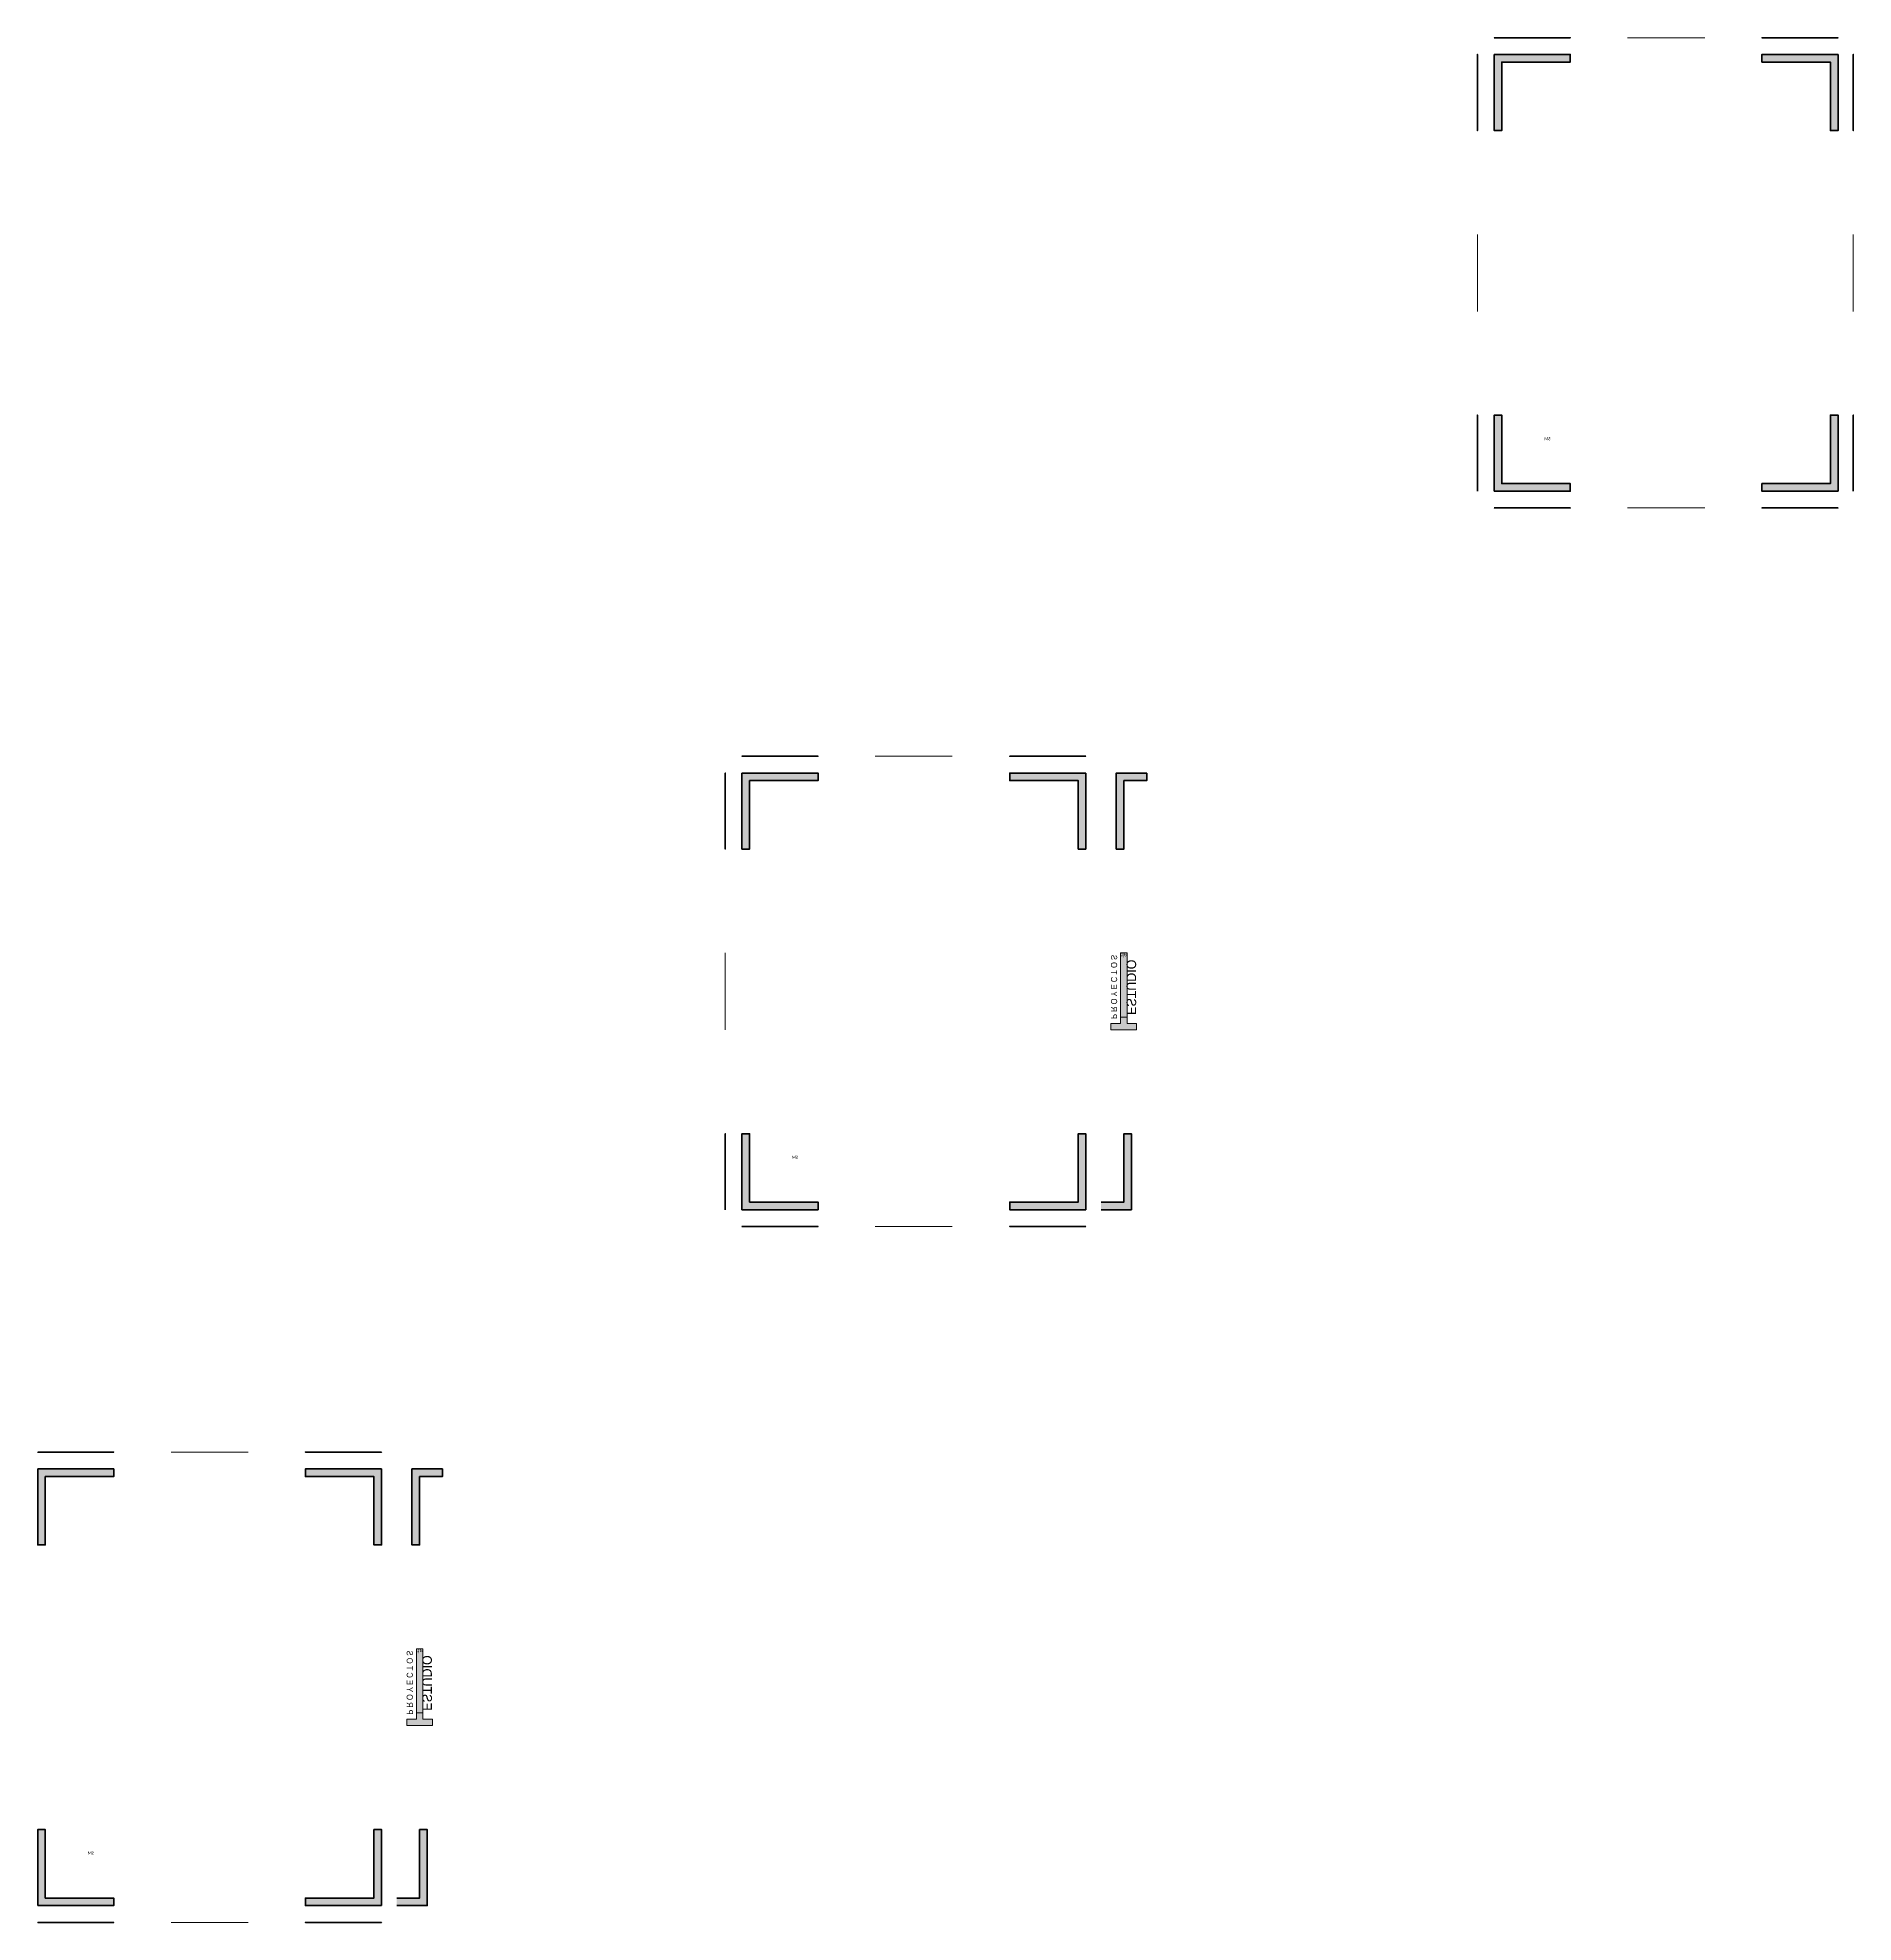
# Model space of a CAD drawing. Header units: metres. Extents: x -0.31 to 4.53, y -0.06 to 3.96.
# Drawn here: x 3.333 to 4.526, y 2.718 to 3.956 of the extents above; entities that cross this region are included whole.
import ezdxf
from ezdxf.enums import TextEntityAlignment as Align

# ---------------------------------------------------------------- set-up
doc = ezdxf.new("R2010")
doc.units = ezdxf.units.M
doc.layers.get('0').update_dxf_attribs({"color": 255, "plot": 0})
doc.layers.add('G-Title_layouts', color=7, linetype='Continuous', lineweight=50, true_color=0x323232)
doc.styles.add('CTDi Corporate', font='Skia.ttf')
doc.styles.get("Standard").update_dxf_attribs({"font": 'Candara.ttf'})

msp = doc.modelspace()

# ---------------------------------------------------------------- hatches: boundary and pattern name
at = {"true_color": 0x000000, "extrusion": (2.24964e-32, 1, 1.83697e-16)}
h = msp.add_hatch(color=18, dxfattribs=at)
h.dxf.hatch_style = 1
h.paths.add_polyline_path([(-4.2951, -0.016), (-4.2951, -0.031), (-4.2901, -0.031), (-4.2901, -0.011), (-4.3401, -0.011), (-4.3401, -0.016)])
h = msp.add_hatch(color=18, dxfattribs=at)
h.dxf.hatch_style = 1
h.paths.add_polyline_path([(-4.511, -0.016), (-4.511, -0.001), (-4.516, -0.001), (-4.516, -0.021), (-4.466, -0.021), (-4.466, -0.016)])
at = {"true_color": 0x000000, "extrusion": (-1, 0, 6.12323e-17)}
h = msp.add_hatch(color=18, dxfattribs=at)
h.dxf.hatch_style = 1
h.paths.add_polyline_path([(-3.9403, -0.016), (-3.8953, -0.016), (-3.8953, -0.011), (-3.9453, -0.011), (-3.9453, -0.031), (-3.9403, -0.031)])
at = {"true_color": 0x000000}
h = msp.add_hatch(color=18, dxfattribs=at)
h.dxf.hatch_style = 1
h.paths.add_polyline_path([(4.2951, 3.9403), (4.3401, 3.9403), (4.3401, 3.9453), (4.2901, 3.9453), (4.2901, 3.8953), (4.2951, 3.8953)])
at = {"true_color": 0x000000, "extrusion": (-1.22465e-16, 0, -1)}
h = msp.add_hatch(color=18, dxfattribs=at)
h.dxf.hatch_style = 1
h.paths.add_polyline_path([(-4.466, 3.9403), (-4.466, 3.9453), (-4.516, 3.9453), (-4.516, 3.8953), (-4.511, 3.8953), (-4.511, 3.9403)])
at = {"true_color": 0x000000, "extrusion": (1, 0, -1.83697e-16)}
h = msp.add_hatch(color=18, dxfattribs=at)
h.dxf.hatch_style = 1
h.paths.add_polyline_path([(3.9403, -0.017), (3.8953, -0.017), (3.8953, -0.022), (3.9453, -0.022), (3.9453, -0.002), (3.9403, -0.002)])
at = {"true_color": 0x000000, "extrusion": (-1, 0, 6.12323e-17)}
h = msp.add_hatch(color=18, dxfattribs=at)
h.dxf.hatch_style = 1
h.paths.add_polyline_path([(-3.6633, -0.016), (-3.7083, -0.016), (-3.7083, -0.021), (-3.6583, -0.021), (-3.6583, -0.001), (-3.6633, -0.001)])
at = {"true_color": 0x000000, "extrusion": (-1.22465e-16, 0, -1)}
h = msp.add_hatch(color=18, dxfattribs=at)
h.dxf.hatch_style = 1
h.paths.add_polyline_path([(-4.2901, 3.6583), (-4.2901, 3.7083), (-4.2951, 3.7083), (-4.2951, 3.6633), (-4.3401, 3.6633), (-4.3401, 3.6583)])
at = {"true_color": 0x000000}
h = msp.add_hatch(color=18, dxfattribs=at)
h.dxf.hatch_style = 1
h.paths.add_polyline_path([(4.466, 3.6633), (4.466, 3.6583), (4.516, 3.6583), (4.516, 3.7083), (4.511, 3.7083), (4.511, 3.6633)])
at = {"true_color": 0x000000, "extrusion": (1, 0, -1.83697e-16)}
h = msp.add_hatch(color=18, dxfattribs=at)
h.dxf.hatch_style = 1
h.paths.add_polyline_path([(3.6633, -0.017), (3.7083, -0.017), (3.7083, -0.012), (3.6583, -0.012), (3.6583, -0.032), (3.6633, -0.032)])
at = {"true_color": 0x000000, "extrusion": (-7.4988e-33, -1, -6.12323e-17)}
h = msp.add_hatch(color=18, dxfattribs=at)
h.dxf.hatch_style = 1
h.paths.add_polyline_path([(4.2951, -0.016), (4.2951, -0.001), (4.2901, -0.001), (4.2901, -0.021), (4.3401, -0.021), (4.3401, -0.016)])
h = msp.add_hatch(color=18, dxfattribs=at)
h.dxf.hatch_style = 1
h.paths.add_polyline_path([(4.511, -0.016), (4.511, -0.031), (4.516, -0.031), (4.516, -0.011), (4.466, -0.011), (4.466, -0.016)])
at = {"true_color": 0x000000, "extrusion": (2.24964e-32, 1, 1.83697e-16)}
h = msp.add_hatch(color=18, dxfattribs=at)
h.dxf.hatch_style = 1
h.paths.add_polyline_path([(-3.8009, -0.016), (-3.8009, -0.031), (-3.7959, -0.031), (-3.7959, -0.011), (-3.8459, -0.011), (-3.8459, -0.016)])
h = msp.add_hatch(color=18, dxfattribs=at)
h.dxf.hatch_style = 1
h.paths.add_polyline_path([(-4.0168, -0.016), (-4.0168, -0.001), (-4.0218, -0.001), (-4.0218, -0.021), (-3.9718, -0.021), (-3.9718, -0.016)])
at = {"true_color": 0x000000, "extrusion": (-1, 0, 6.12323e-17)}
h = msp.add_hatch(color=18, dxfattribs=at)
h.dxf.hatch_style = 1
h.paths.add_polyline_path([(-3.4681, -0.016), (-3.4231, -0.016), (-3.4231, -0.011), (-3.4731, -0.011), (-3.4731, -0.031), (-3.4681, -0.031)])
at = {"true_color": 0x000000}
h = msp.add_hatch(color=18, dxfattribs=at)
h.dxf.hatch_style = 1
h.paths.add_polyline_path([(3.8009, 3.4681), (3.8459, 3.4681), (3.8459, 3.4731), (3.7959, 3.4731), (3.7959, 3.4231), (3.8009, 3.4231)])
at = {"true_color": 0x000000, "extrusion": (-1.22465e-16, 0, -1)}
h = msp.add_hatch(color=18, dxfattribs=at)
h.dxf.hatch_style = 1
h.paths.add_polyline_path([(-3.9718, 3.4681), (-3.9718, 3.4731), (-4.0218, 3.4731), (-4.0218, 3.4231), (-4.0168, 3.4231), (-4.0168, 3.4681)])
h = msp.add_hatch(color=18, dxfattribs=at)
h.dxf.hatch_style = 1
h.paths.add_polyline_path([(-4.0468, 3.4681), (-4.0468, 3.4231), (-4.0418, 3.4231), (-4.0418, 3.4731), (-4.0618, 3.4731), (-4.0618, 3.4681)])
at = {"true_color": 0x000000, "extrusion": (-1, 0, 6.12323e-17)}
h = msp.add_hatch(color=18, dxfattribs=at)
h.dxf.hatch_style = 1
h.paths.add_polyline_path([(-3.1911, -0.016), (-3.2361, -0.016), (-3.2361, -0.021), (-3.1861, -0.021), (-3.1861, -0.001), (-3.1911, -0.001)])
at = {"true_color": 0x000000, "extrusion": (-1.22465e-16, 0, -1)}
h = msp.add_hatch(color=18, dxfattribs=at)
h.dxf.hatch_style = 1
h.paths.add_polyline_path([(-3.7959, 3.1861), (-3.7959, 3.2361), (-3.8009, 3.2361), (-3.8009, 3.1911), (-3.8459, 3.1911), (-3.8459, 3.1861)])
at = {"true_color": 0x000000}
h = msp.add_hatch(color=18, dxfattribs=at)
h.dxf.hatch_style = 1
h.paths.add_polyline_path([(3.9718, 3.1911), (3.9718, 3.1861), (4.0218, 3.1861), (4.0218, 3.2361), (4.0168, 3.2361), (4.0168, 3.1911)])
at = {"true_color": 0x000000, "extrusion": (-1.22465e-16, 0, -1)}
h = msp.add_hatch(color=18, dxfattribs=at)
h.dxf.hatch_style = 1
h.paths.add_polyline_path([(-4.0468, 3.1911), (-4.0468, 3.2361), (-4.0518, 3.2361), (-4.0518, 3.1861), (-4.0318, 3.1861), (-4.0318, 3.1911)])
at = {"true_color": 0x000000, "extrusion": (-7.4988e-33, -1, -6.12323e-17)}
h = msp.add_hatch(color=18, dxfattribs=at)
h.dxf.hatch_style = 1
h.paths.add_polyline_path([(3.8009, -0.016), (3.8009, -0.001), (3.7959, -0.001), (3.7959, -0.021), (3.8459, -0.021), (3.8459, -0.016)])
h = msp.add_hatch(color=18, dxfattribs=at)
h.dxf.hatch_style = 1
h.paths.add_polyline_path([(4.0168, -0.016), (4.0168, -0.031), (4.0218, -0.031), (4.0218, -0.011), (3.9718, -0.011), (3.9718, -0.016)])
at = {"true_color": 0x000000, "extrusion": (2.24964e-32, 1, 1.83697e-16)}
h = msp.add_hatch(color=18, dxfattribs=at)
h.dxf.hatch_style = 1
h.paths.add_polyline_path([(-3.3382, -0.016), (-3.3382, -0.031), (-3.3332, -0.031), (-3.3332, -0.011), (-3.3832, -0.011), (-3.3832, -0.016)])
h = msp.add_hatch(color=18, dxfattribs=at)
h.dxf.hatch_style = 1
h.paths.add_polyline_path([(-3.5541, -0.016), (-3.5541, -0.001), (-3.5591, -0.001), (-3.5591, -0.021), (-3.5091, -0.021), (-3.5091, -0.016)])
at = {"true_color": 0x000000}
h = msp.add_hatch(color=18, dxfattribs=at)
h.dxf.hatch_style = 1
h.paths.add_polyline_path([(3.3382, 3.0108), (3.3832, 3.0108), (3.3832, 3.0158), (3.3332, 3.0158), (3.3332, 2.9658), (3.3382, 2.9658)])
at = {"true_color": 0x000000, "extrusion": (-1.22465e-16, 0, -1)}
h = msp.add_hatch(color=18, dxfattribs=at)
h.dxf.hatch_style = 1
h.paths.add_polyline_path([(-3.5091, 3.0108), (-3.5091, 3.0158), (-3.5591, 3.0158), (-3.5591, 2.9658), (-3.5541, 2.9658), (-3.5541, 3.0108)])
h = msp.add_hatch(color=18, dxfattribs=at)
h.dxf.hatch_style = 1
h.paths.add_polyline_path([(-3.5841, 3.0108), (-3.5841, 2.9658), (-3.5791, 2.9658), (-3.5791, 3.0158), (-3.5991, 3.0158), (-3.5991, 3.0108)])
h = msp.add_hatch(color=18, dxfattribs=at)
h.dxf.hatch_style = 1
h.paths.add_polyline_path([(-3.3332, 2.7288), (-3.3332, 2.7788), (-3.3382, 2.7788), (-3.3382, 2.7338), (-3.3832, 2.7338), (-3.3832, 2.7288)])
at = {"true_color": 0x000000}
h = msp.add_hatch(color=18, dxfattribs=at)
h.dxf.hatch_style = 1
h.paths.add_polyline_path([(3.5091, 2.7338), (3.5091, 2.7288), (3.5591, 2.7288), (3.5591, 2.7788), (3.5541, 2.7788), (3.5541, 2.7338)])
at = {"true_color": 0x000000, "extrusion": (-1.22465e-16, 0, -1)}
h = msp.add_hatch(color=18, dxfattribs=at)
h.dxf.hatch_style = 1
h.paths.add_polyline_path([(-3.5841, 2.7338), (-3.5841, 2.7788), (-3.5891, 2.7788), (-3.5891, 2.7288), (-3.5691, 2.7288), (-3.5691, 2.7338)])
at = {"true_color": 0x000000, "extrusion": (-7.4988e-33, -1, -6.12323e-17)}
h = msp.add_hatch(color=18, dxfattribs=at)
h.dxf.hatch_style = 1
h.paths.add_polyline_path([(3.3382, -0.016), (3.3382, -0.001), (3.3332, -0.001), (3.3332, -0.021), (3.3832, -0.021), (3.3832, -0.016)])
h = msp.add_hatch(color=18, dxfattribs=at)
h.dxf.hatch_style = 1
h.paths.add_polyline_path([(3.5541, -0.016), (3.5541, -0.031), (3.5591, -0.031), (3.5591, -0.011), (3.5091, -0.011), (3.5091, -0.016)])
at = {"layer": 'G-Title_layouts', "linetype": 'Continuous', "true_color": 0xfa7d00, "extrusion": (2.24964e-32, 1, 1.83697e-16)}
h = msp.add_hatch(color=30, dxfattribs=at)
h.dxf.hatch_style = 1
h.paths.add_polyline_path([(-4.382, -0.0181), (-4.382, -0.0244), (-4.3778, -0.0244), (-4.3778, -0.0076), (-4.382, -0.0076), (-4.382, -0.0139), (-4.3862, -0.0139), (-4.3862, -0.0181)])
at = {"layer": 'G-Title_layouts', "linetype": 'Continuous', "lineweight": 15, "true_color": 0x000000, "extrusion": (2.24964e-32, 1, 1.83697e-16)}
h = msp.add_hatch(color=18, dxfattribs=at)
h.dxf.hatch_style = 1
h.paths.add_polyline_path([(-4.4284, -0.0181), (-4.3862, -0.0181), (-4.3862, -0.0139), (-4.4284, -0.0139)])
at = {"layer": 'G-Title_layouts', "linetype": 'Continuous', "true_color": 0xfa7d00, "extrusion": (-1, 0, 6.12323e-17)}
h = msp.add_hatch(color=30, dxfattribs=at)
h.dxf.hatch_style = 1
h.paths.add_polyline_path([(-3.8229, -0.0139), (-3.8229, -0.0076), (-3.8271, -0.0076), (-3.8271, -0.0244), (-3.8229, -0.0244), (-3.8229, -0.0181), (-3.8187, -0.0181), (-3.8187, -0.0139)])
at = {"layer": 'G-Title_layouts', "linetype": 'Continuous', "lineweight": 15, "true_color": 0x000000, "extrusion": (1, 0, -1.83697e-16)}
h = msp.add_hatch(color=18, dxfattribs=at)
h.dxf.hatch_style = 1
h.paths.add_polyline_path([(3.8271, -0.0149), (3.785, -0.0149), (3.785, -0.0191), (3.8271, -0.0191)])
at = {"layer": 'G-Title_layouts', "linetype": 'Continuous', "lineweight": 15, "true_color": 0x000000, "extrusion": (-1, 0, 6.12323e-17)}
h = msp.add_hatch(color=18, dxfattribs=at)
h.dxf.hatch_style = 1
h.paths.add_polyline_path([(-3.7765, -0.0139), (-3.8187, -0.0139), (-3.8187, -0.0181), (-3.7765, -0.0181)])
at = {"layer": 'G-Title_layouts', "linetype": 'Continuous', "true_color": 0xfa7d00, "extrusion": (1, 0, -1.83697e-16)}
h = msp.add_hatch(color=30, dxfattribs=at)
h.dxf.hatch_style = 1
h.paths.add_polyline_path([(3.7808, -0.0149), (3.7808, -0.0086), (3.7765, -0.0086), (3.7765, -0.0254), (3.7808, -0.0254), (3.7808, -0.0191), (3.785, -0.0191), (3.785, -0.0149)])
at = {"layer": 'G-Title_layouts', "linetype": 'Continuous', "lineweight": 15, "true_color": 0x000000, "extrusion": (-7.4988e-33, -1, -6.12323e-17)}
h = msp.add_hatch(color=18, dxfattribs=at)
h.dxf.hatch_style = 1
h.paths.add_polyline_path([(4.3778, -0.0181), (4.42, -0.0181), (4.42, -0.0139), (4.3778, -0.0139)])
at = {"layer": 'G-Title_layouts', "linetype": 'Continuous', "true_color": 0xfa7d00, "extrusion": (-7.4988e-33, -1, -6.12323e-17)}
h = msp.add_hatch(color=30, dxfattribs=at)
h.dxf.hatch_style = 1
h.paths.add_polyline_path([(4.4242, -0.0181), (4.4242, -0.0244), (4.4284, -0.0244), (4.4284, -0.0076), (4.4242, -0.0076), (4.4242, -0.0139), (4.42, -0.0139), (4.42, -0.0181)])
at = {"layer": 'G-Title_layouts', "linetype": 'Continuous', "true_color": 0xfa7d00, "extrusion": (2.24964e-32, 1, 1.83697e-16)}
h = msp.add_hatch(color=30, dxfattribs=at)
h.dxf.hatch_style = 1
h.paths.add_polyline_path([(-3.8877, -0.0181), (-3.8877, -0.0244), (-3.8835, -0.0244), (-3.8835, -0.0076), (-3.8877, -0.0076), (-3.8877, -0.0139), (-3.892, -0.0139), (-3.892, -0.0181)])
at = {"layer": 'G-Title_layouts', "linetype": 'Continuous', "lineweight": 15, "true_color": 0x000000, "extrusion": (2.24964e-32, 1, 1.83697e-16)}
h = msp.add_hatch(color=18, dxfattribs=at)
h.dxf.hatch_style = 1
h.paths.add_polyline_path([(-3.9341, -0.0181), (-3.892, -0.0181), (-3.892, -0.0139), (-3.9341, -0.0139)])
at = {"layer": 'G-Title_layouts', "linetype": 'Continuous', "true_color": 0xfa7d00, "extrusion": (-1, 0, 6.12323e-17)}
h = msp.add_hatch(color=30, dxfattribs=at)
h.dxf.hatch_style = 1
h.paths.add_polyline_path([(-3.3506, -0.0139), (-3.3506, -0.0076), (-3.3549, -0.0076), (-3.3549, -0.0244), (-3.3506, -0.0244), (-3.3506, -0.0181), (-3.3464, -0.0181), (-3.3464, -0.0139)])
at = {"layer": 'G-Title_layouts', "linetype": 'Continuous', "lineweight": 15, "true_color": 0x000000, "extrusion": (-1, 0, 6.12323e-17)}
h = msp.add_hatch(color=18, dxfattribs=at)
h.dxf.hatch_style = 1
h.paths.add_polyline_path([(-3.3043, -0.0139), (-3.3464, -0.0139), (-3.3464, -0.0181), (-3.3043, -0.0181)])
at = {"layer": 'G-Title_layouts', "linetype": 'Continuous', "lineweight": 15, "true_color": 0x000000, "extrusion": (-1.22465e-16, 0, -1)}
h = msp.add_hatch(color=18, dxfattribs=at)
h.dxf.hatch_style = 1
h.paths.add_polyline_path([(-4.0489, 3.3549), (-4.0489, 3.3127), (-4.0447, 3.3127), (-4.0447, 3.3549)])
at = {"layer": 'G-Title_layouts', "linetype": 'Continuous', "true_color": 0xfa7d00, "extrusion": (-1.22465e-16, 0, -1)}
h = msp.add_hatch(color=30, dxfattribs=at)
h.dxf.hatch_style = 1
h.paths.add_polyline_path([(-4.0489, 3.3085), (-4.0552, 3.3085), (-4.0552, 3.3043), (-4.0383, 3.3043), (-4.0383, 3.3085), (-4.0447, 3.3085), (-4.0447, 3.3127), (-4.0489, 3.3127)])
at = {"layer": 'G-Title_layouts', "linetype": 'Continuous', "lineweight": 15, "true_color": 0x000000, "extrusion": (-7.4988e-33, -1, -6.12323e-17)}
h = msp.add_hatch(color=18, dxfattribs=at)
h.dxf.hatch_style = 1
h.paths.add_polyline_path([(3.8835, -0.0181), (3.9257, -0.0181), (3.9257, -0.0139), (3.8835, -0.0139)])
at = {"layer": 'G-Title_layouts', "linetype": 'Continuous', "true_color": 0xfa7d00, "extrusion": (-7.4988e-33, -1, -6.12323e-17)}
h = msp.add_hatch(color=30, dxfattribs=at)
h.dxf.hatch_style = 1
h.paths.add_polyline_path([(3.9299, -0.0181), (3.9299, -0.0244), (3.9341, -0.0244), (3.9341, -0.0076), (3.9299, -0.0076), (3.9299, -0.0139), (3.9257, -0.0139), (3.9257, -0.0181)])
at = {"layer": 'G-Title_layouts', "linetype": 'Continuous', "true_color": 0xfa7d00, "extrusion": (2.24964e-32, 1, 1.83697e-16)}
h = msp.add_hatch(color=30, dxfattribs=at)
h.dxf.hatch_style = 1
h.paths.add_polyline_path([(-3.4251, -0.0181), (-3.4251, -0.0244), (-3.4209, -0.0244), (-3.4209, -0.0076), (-3.4251, -0.0076), (-3.4251, -0.0139), (-3.4293, -0.0139), (-3.4293, -0.0181)])
at = {"layer": 'G-Title_layouts', "linetype": 'Continuous', "lineweight": 15, "true_color": 0x000000, "extrusion": (2.24964e-32, 1, 1.83697e-16)}
h = msp.add_hatch(color=18, dxfattribs=at)
h.dxf.hatch_style = 1
h.paths.add_polyline_path([(-3.4714, -0.0181), (-3.4293, -0.0181), (-3.4293, -0.0139), (-3.4714, -0.0139)])
at = {"layer": 'G-Title_layouts', "linetype": 'Continuous', "lineweight": 15, "true_color": 0x000000, "extrusion": (-1.22465e-16, 0, -1)}
h = msp.add_hatch(color=18, dxfattribs=at)
h.dxf.hatch_style = 1
h.paths.add_polyline_path([(-3.5862, 2.8976), (-3.5862, 2.8555), (-3.582, 2.8555), (-3.582, 2.8976)])
at = {"layer": 'G-Title_layouts', "linetype": 'Continuous', "true_color": 0xfa7d00, "extrusion": (-1.22465e-16, 0, -1)}
h = msp.add_hatch(color=30, dxfattribs=at)
h.dxf.hatch_style = 1
h.paths.add_polyline_path([(-3.5862, 2.8513), (-3.5925, 2.8513), (-3.5925, 2.8471), (-3.5757, 2.8471), (-3.5757, 2.8513), (-3.582, 2.8513), (-3.582, 2.8555), (-3.5862, 2.8555)])
at = {"layer": 'G-Title_layouts', "linetype": 'Continuous', "lineweight": 15, "true_color": 0x000000, "extrusion": (-7.4988e-33, -1, -6.12323e-17)}
h = msp.add_hatch(color=18, dxfattribs=at)
h.dxf.hatch_style = 1
h.paths.add_polyline_path([(3.4209, -0.0181), (3.463, -0.0181), (3.463, -0.0139), (3.4209, -0.0139)])
at = {"layer": 'G-Title_layouts', "linetype": 'Continuous', "true_color": 0xfa7d00, "extrusion": (-7.4988e-33, -1, -6.12323e-17)}
h = msp.add_hatch(color=30, dxfattribs=at)
h.dxf.hatch_style = 1
h.paths.add_polyline_path([(3.4672, -0.0181), (3.4672, -0.0244), (3.4714, -0.0244), (3.4714, -0.0076), (3.4672, -0.0076), (3.4672, -0.0139), (3.463, -0.0139), (3.463, -0.0181)])

# ---------------------------------------------------------------- linework, layer by layer
at = {"layer": 'G-Title_layouts', "color": 18, "true_color": 0x000000, "extrusion": (2.24964e-32, 1, 1.83697e-16)}
for points, elevation in [([(-4.2951, -0.031), (-4.2951, -0.016), (-4.3401, -0.016), (-4.3401, -0.011), (-4.2901, -0.011), (-4.2901, -0.031)], 3.9563), ([(-4.511, -0.001), (-4.511, -0.016), (-4.466, -0.016), (-4.466, -0.021), (-4.516, -0.021), (-4.516, -0.001)], 3.9563), ([(-3.8009, -0.031), (-3.8009, -0.016), (-3.8459, -0.016), (-3.8459, -0.011), (-3.7959, -0.011), (-3.7959, -0.031)], 3.4841), ([(-4.0168, -0.001), (-4.0168, -0.016), (-3.9718, -0.016), (-3.9718, -0.021), (-4.0218, -0.021), (-4.0218, -0.001)], 3.4841), ([(-3.3382, -0.031), (-3.3382, -0.016), (-3.3832, -0.016), (-3.3832, -0.011), (-3.3332, -0.011), (-3.3332, -0.031)], 3.0268), ([(-3.5541, -0.001), (-3.5541, -0.016), (-3.5091, -0.016), (-3.5091, -0.021), (-3.5591, -0.021), (-3.5591, -0.001)], 3.0268)]:
    msp.add_lwpolyline(points, dxfattribs=dict(at, elevation=elevation))
at = {"layer": 'G-Title_layouts', "linetype": 'Continuous', "lineweight": 15, "extrusion": (2.24964e-32, 1, 1.83697e-16)}
for points, elevation in [([(-4.3862, -0.0181), (-4.382, -0.0181), (-4.382, -0.0244), (-4.3778, -0.0244), (-4.3778, -0.0076), (-4.382, -0.0076), (-4.382, -0.0139), (-4.3862, -0.0139)], 3.9563), ([(-4.4284, -0.0181), (-4.3862, -0.0181), (-4.3862, -0.0139), (-4.4284, -0.0139)], 3.9563), ([(-3.892, -0.0181), (-3.8877, -0.0181), (-3.8877, -0.0244), (-3.8835, -0.0244), (-3.8835, -0.0076), (-3.8877, -0.0076), (-3.8877, -0.0139), (-3.892, -0.0139)], 3.4841), ([(-3.9341, -0.0181), (-3.892, -0.0181), (-3.892, -0.0139), (-3.9341, -0.0139)], 3.4841), ([(-3.4293, -0.0181), (-3.4251, -0.0181), (-3.4251, -0.0244), (-3.4209, -0.0244), (-3.4209, -0.0076), (-3.4251, -0.0076), (-3.4251, -0.0139), (-3.4293, -0.0139)], 3.0268), ([(-3.4714, -0.0181), (-3.4293, -0.0181), (-3.4293, -0.0139), (-3.4714, -0.0139)], 3.0268)]:
    msp.add_lwpolyline(points, close=True, dxfattribs=dict(at, elevation=elevation))
at = {"layer": 'G-Title_layouts', "color": 18, "true_color": 0x000000, "extrusion": (-1, 0, 6.12323e-17)}
for points, elevation in [([(-3.9453, -0.031), (-3.9453, -0.011), (-3.8953, -0.011), (-3.8953, -0.016), (-3.9403, -0.016), (-3.9403, -0.031)], -4.2791), ([(-3.6583, -0.001), (-3.6583, -0.021), (-3.7083, -0.021), (-3.7083, -0.016), (-3.6633, -0.016), (-3.6633, -0.001)], -4.2791), ([(-3.4731, -0.031), (-3.4731, -0.011), (-3.4231, -0.011), (-3.4231, -0.016), (-3.4681, -0.016), (-3.4681, -0.031)], -3.7849), ([(-3.1861, -0.001), (-3.1861, -0.021), (-3.2361, -0.021), (-3.2361, -0.016), (-3.1911, -0.016), (-3.1911, -0.001)], -3.7849)]:
    msp.add_lwpolyline(points, dxfattribs=dict(at, elevation=elevation))
at = {"layer": 'G-Title_layouts', "color": 18, "true_color": 0x000000}
for points in [[(4.2901, 3.9453), (4.3401, 3.9453), (4.3401, 3.9403), (4.2951, 3.9403), (4.2951, 3.8953), (4.2901, 3.8953)], [(4.516, 3.6583), (4.516, 3.7083), (4.511, 3.7083), (4.511, 3.6633), (4.466, 3.6633), (4.466, 3.6583)], [(3.7959, 3.4731), (3.8459, 3.4731), (3.8459, 3.4681), (3.8009, 3.4681), (3.8009, 3.4231), (3.7959, 3.4231)], [(4.0218, 3.1861), (4.0218, 3.2361), (4.0168, 3.2361), (4.0168, 3.1911), (3.9718, 3.1911), (3.9718, 3.1861)], [(3.3332, 3.0158), (3.3832, 3.0158), (3.3832, 3.0108), (3.3382, 3.0108), (3.3382, 2.9658), (3.3332, 2.9658)], [(3.5591, 2.7288), (3.5591, 2.7788), (3.5541, 2.7788), (3.5541, 2.7338), (3.5091, 2.7338), (3.5091, 2.7288)]]:
    msp.add_lwpolyline(points, close=True, dxfattribs=at)
at = {"layer": 'G-Title_layouts', "color": 18, "true_color": 0x000000, "extrusion": (-1.22465e-16, 0, -1), "elevation": 0.032}
for points in [[(-4.516, 3.9453), (-4.466, 3.9453), (-4.466, 3.9403), (-4.511, 3.9403), (-4.511, 3.8953), (-4.516, 3.8953)], [(-4.2901, 3.6583), (-4.3401, 3.6583), (-4.3401, 3.6633), (-4.2951, 3.6633), (-4.2951, 3.7083), (-4.2901, 3.7083)], [(-4.0218, 3.4731), (-3.9718, 3.4731), (-3.9718, 3.4681), (-4.0168, 3.4681), (-4.0168, 3.4231), (-4.0218, 3.4231)], [(-4.0618, 3.4731), (-4.0418, 3.4731), (-4.0418, 3.4231), (-4.0468, 3.4231), (-4.0468, 3.4681), (-4.0618, 3.4681)], [(-3.7959, 3.1861), (-3.8459, 3.1861), (-3.8459, 3.1911), (-3.8009, 3.1911), (-3.8009, 3.2361), (-3.7959, 3.2361)], [(-3.5591, 3.0158), (-3.5091, 3.0158), (-3.5091, 3.0108), (-3.5541, 3.0108), (-3.5541, 2.9658), (-3.5591, 2.9658)], [(-3.5991, 3.0158), (-3.5791, 3.0158), (-3.5791, 2.9658), (-3.5841, 2.9658), (-3.5841, 3.0108), (-3.5991, 3.0108)], [(-3.3332, 2.7288), (-3.3832, 2.7288), (-3.3832, 2.7338), (-3.3382, 2.7338), (-3.3382, 2.7788), (-3.3332, 2.7788)]]:
    msp.add_lwpolyline(points, close=True, dxfattribs=at)
at = {"layer": 'G-Title_layouts', "color": 18, "true_color": 0x000000, "extrusion": (1, 0, -1.83697e-16), "elevation": 4.526}
msp.add_lwpolyline([(3.9453, -0.002), (3.9453, -0.022), (3.8953, -0.022), (3.8953, -0.017), (3.9403, -0.017), (3.9403, -0.002)], close=True, dxfattribs=at)
at = {"layer": 'G-Title_layouts', "linetype": 'Continuous', "lineweight": 15, "extrusion": (-1, 0, 6.12323e-17)}
for points, elevation in [([(-3.8187, -0.0139), (-3.8229, -0.0139), (-3.8229, -0.0076), (-3.8271, -0.0076), (-3.8271, -0.0244), (-3.8229, -0.0244), (-3.8229, -0.0181), (-3.8187, -0.0181)], -4.2791), ([(-3.7765, -0.0139), (-3.8187, -0.0139), (-3.8187, -0.0181), (-3.7765, -0.0181)], -4.2791), ([(-3.3464, -0.0139), (-3.3506, -0.0139), (-3.3506, -0.0076), (-3.3549, -0.0076), (-3.3549, -0.0244), (-3.3506, -0.0244), (-3.3506, -0.0181), (-3.3464, -0.0181)], -3.7849), ([(-3.3043, -0.0139), (-3.3464, -0.0139), (-3.3464, -0.0181), (-3.3043, -0.0181)], -3.7849)]:
    msp.add_lwpolyline(points, close=True, dxfattribs=dict(at, elevation=elevation))
at = {"layer": 'G-Title_layouts', "linetype": 'Continuous', "lineweight": 15, "extrusion": (1, 0, -1.83697e-16), "elevation": 4.526}
for points in [[(3.8271, -0.0149), (3.785, -0.0149), (3.785, -0.0191), (3.8271, -0.0191)], [(3.785, -0.0149), (3.7808, -0.0149), (3.7808, -0.0086), (3.7765, -0.0086), (3.7765, -0.0254), (3.7808, -0.0254), (3.7808, -0.0191), (3.785, -0.0191)]]:
    msp.add_lwpolyline(points, close=True, dxfattribs=at)
at = {"layer": 'G-Title_layouts', "color": 18, "true_color": 0x000000, "extrusion": (1, 0, -1.83697e-16), "elevation": 4.526}
msp.add_lwpolyline([(3.6583, -0.032), (3.6583, -0.012), (3.7083, -0.012), (3.7083, -0.017), (3.6633, -0.017), (3.6633, -0.032)], dxfattribs=at)
at = {"layer": 'G-Title_layouts', "color": 18, "true_color": 0x000000, "extrusion": (-7.4988e-33, -1, -6.12323e-17)}
for points, elevation in [([(4.2951, -0.001), (4.2951, -0.016), (4.3401, -0.016), (4.3401, -0.021), (4.2901, -0.021), (4.2901, -0.001)], -3.6473), ([(4.511, -0.031), (4.511, -0.016), (4.466, -0.016), (4.466, -0.011), (4.516, -0.011), (4.516, -0.031)], -3.6473), ([(3.8009, -0.001), (3.8009, -0.016), (3.8459, -0.016), (3.8459, -0.021), (3.7959, -0.021), (3.7959, -0.001)], -3.1751), ([(4.0168, -0.031), (4.0168, -0.016), (3.9718, -0.016), (3.9718, -0.011), (4.0218, -0.011), (4.0218, -0.031)], -3.1751), ([(3.3382, -0.001), (3.3382, -0.016), (3.3832, -0.016), (3.3832, -0.021), (3.3332, -0.021), (3.3332, -0.001)], -2.7178), ([(3.5541, -0.031), (3.5541, -0.016), (3.5091, -0.016), (3.5091, -0.011), (3.5591, -0.011), (3.5591, -0.031)], -2.7178)]:
    msp.add_lwpolyline(points, dxfattribs=dict(at, elevation=elevation))
at = {"layer": 'G-Title_layouts', "linetype": 'Continuous', "lineweight": 15, "extrusion": (-7.4988e-33, -1, -6.12323e-17)}
for points, elevation in [([(4.3778, -0.0181), (4.42, -0.0181), (4.42, -0.0139), (4.3778, -0.0139)], -3.6473), ([(4.42, -0.0181), (4.4242, -0.0181), (4.4242, -0.0244), (4.4284, -0.0244), (4.4284, -0.0076), (4.4242, -0.0076), (4.4242, -0.0139), (4.42, -0.0139)], -3.6473), ([(3.8835, -0.0181), (3.9257, -0.0181), (3.9257, -0.0139), (3.8835, -0.0139)], -3.1751), ([(3.9257, -0.0181), (3.9299, -0.0181), (3.9299, -0.0244), (3.9341, -0.0244), (3.9341, -0.0076), (3.9299, -0.0076), (3.9299, -0.0139), (3.9257, -0.0139)], -3.1751), ([(3.4209, -0.0181), (3.463, -0.0181), (3.463, -0.0139), (3.4209, -0.0139)], -2.7178), ([(3.463, -0.0181), (3.4672, -0.0181), (3.4672, -0.0244), (3.4714, -0.0244), (3.4714, -0.0076), (3.4672, -0.0076), (3.4672, -0.0139), (3.463, -0.0139)], -2.7178)]:
    msp.add_lwpolyline(points, close=True, dxfattribs=dict(at, elevation=elevation))
at = {"layer": 'G-Title_layouts', "linetype": 'Continuous', "lineweight": 15, "extrusion": (-1.22465e-16, 0, -1), "elevation": 0.032}
for points in [[(-4.0489, 3.3549), (-4.0489, 3.3127), (-4.0447, 3.3127), (-4.0447, 3.3549)], [(-4.0489, 3.3127), (-4.0489, 3.3085), (-4.0552, 3.3085), (-4.0552, 3.3043), (-4.0383, 3.3043), (-4.0383, 3.3085), (-4.0447, 3.3085), (-4.0447, 3.3127)], [(-3.5862, 2.8976), (-3.5862, 2.8555), (-3.582, 2.8555), (-3.582, 2.8976)], [(-3.5862, 2.8555), (-3.5862, 2.8513), (-3.5925, 2.8513), (-3.5925, 2.8471), (-3.5757, 2.8471), (-3.5757, 2.8513), (-3.582, 2.8513), (-3.582, 2.8555)]]:
    msp.add_lwpolyline(points, close=True, dxfattribs=at)
at = {"layer": 'G-Title_layouts', "color": 18, "true_color": 0x000000, "extrusion": (-1.22465e-16, 0, -1), "elevation": 0.032}
for points in [[(-4.0318, 3.1861), (-4.0518, 3.1861), (-4.0518, 3.2361), (-4.0468, 3.2361), (-4.0468, 3.1911), (-4.0318, 3.1911)], [(-3.5691, 2.7288), (-3.5891, 2.7288), (-3.5891, 2.7788), (-3.5841, 2.7788), (-3.5841, 2.7338), (-3.5691, 2.7338)]]:
    msp.add_lwpolyline(points, dxfattribs=at)

# ---------------------------------------------------------------- texts
at = {"layer": 'G-Title_layouts', "color": 30, "linetype": 'Continuous', "true_color": 0xfa7d00, "extrusion": (2.24964e-32, 1, 1.83697e-16), "style": 'CTDi Corporate', "width": 0.8375}
for p in [(-4.4061, -0.0063, 3.9563), (-3.9118, -0.0063, 3.4841), (-3.4491, -0.0063, 3.0268)]:
    msp.add_text('P R O Y E C T O S', height=0.004064, rotation=180, dxfattribs=at).set_placement(p, align=Align.BOTTOM_CENTER)
at = {"layer": 'G-Title_layouts', "color": 18, "linetype": 'Continuous', "true_color": 0x000000, "extrusion": (2.24964e-32, 1, 1.83697e-16), "style": 'CTDi Corporate', "width": 0.975}
for p in [(-4.4058, -0.0159, 3.9563), (-3.9116, -0.0159, 3.4841), (-3.4489, -0.0159, 3.0268)]:
    msp.add_text('ESTUDIO', height=0.00628, rotation=180, dxfattribs=at).set_placement(p, align=Align.BOTTOM_CENTER)
at = {"layer": 'G-Title_layouts', "color": 7, "linetype": 'Continuous', "lineweight": 100, "true_color": 0xfefefe, "transparency": 33554687, "extrusion": (2.24964e-32, 1, 1.83697e-16), "style": 'CTDi Corporate', "width": 0.975}
for p in [(-4.4294, -0.016, 3.9563), (-3.9351, -0.016, 3.4841), (-3.4724, -0.016, 3.0268)]:
    msp.add_text('de', height=0.003, rotation=270, dxfattribs=at).set_placement(p, align=Align.BOTTOM_CENTER)
at = {"layer": 'G-Title_layouts', "color": 7, "linetype": 'Continuous', "lineweight": 100, "true_color": 0xfefefe, "transparency": 33554687, "extrusion": (1, 0, -1.83697e-16), "style": 'CTDi Corporate', "width": 0.975}
msp.add_text('de', height=0.003, rotation=90, dxfattribs=at).set_placement((3.8281, -0.017, 4.526), align=Align.BOTTOM_CENTER)
at = {"layer": 'G-Title_layouts', "color": 30, "linetype": 'Continuous', "true_color": 0xfa7d00, "extrusion": (-1, 0, 6.12323e-17), "style": 'CTDi Corporate', "width": 0.8375}
for p in [(-3.7989, -0.0257, -4.2791), (-3.3266, -0.0257, -3.7849)]:
    msp.add_text('P R O Y E C T O S', height=0.004064, dxfattribs=at).set_placement(p, align=Align.BOTTOM_CENTER)
at = {"layer": 'G-Title_layouts', "color": 18, "linetype": 'Continuous', "true_color": 0x000000, "extrusion": (-1, 0, 6.12323e-17), "style": 'CTDi Corporate', "width": 0.975}
for p in [(-3.7991, -0.0161, -4.2791), (-3.3268, -0.0161, -3.7849)]:
    msp.add_text('ESTUDIO', height=0.00628, dxfattribs=at).set_placement(p, align=Align.BOTTOM_CENTER)
at = {"layer": 'G-Title_layouts', "color": 30, "linetype": 'Continuous', "true_color": 0xfa7d00, "extrusion": (1, 0, -1.83697e-16), "style": 'CTDi Corporate', "width": 0.8375}
msp.add_text('P R O Y E C T O S', height=0.004064, dxfattribs=at).set_placement((3.8048, -0.0267, 4.526), align=Align.BOTTOM_CENTER)
at = {"layer": 'G-Title_layouts', "color": 18, "linetype": 'Continuous', "true_color": 0x000000, "extrusion": (1, 0, -1.83697e-16), "style": 'CTDi Corporate', "width": 0.975}
msp.add_text('ESTUDIO', height=0.00628, dxfattribs=at).set_placement((3.8046, -0.0171, 4.526), align=Align.BOTTOM_CENTER)
at = {"layer": 'G-Title_layouts', "color": 7, "linetype": 'Continuous', "lineweight": 100, "true_color": 0xfefefe, "transparency": 33554687, "extrusion": (-1, 0, 6.12323e-17), "style": 'CTDi Corporate', "width": 0.975}
for p in [(-3.7755, -0.016, -4.2791), (-3.3033, -0.016, -3.7849)]:
    msp.add_text('de', height=0.003, rotation=90, dxfattribs=at).set_placement(p, align=Align.BOTTOM_CENTER)
at = {"layer": 'G-Title_layouts', "linetype": 'Continuous', "lineweight": 5, "extrusion": (-1.22465e-16, 0, -1)}
for p in [(-4.3271, 3.6938, 0.032), (-3.8328, 3.2216, 0.032), (-3.3701, 2.7644, 0.032)]:
    msp.add_text('SM', height=0.002, dxfattribs=at).set_placement(p, align=Align.TOP_LEFT)
at = {"layer": 'G-Title_layouts', "color": 7, "linetype": 'Continuous', "lineweight": 100, "true_color": 0xfefefe, "transparency": 33554687, "extrusion": (-7.4988e-33, -1, -6.12323e-17), "style": 'CTDi Corporate', "width": 0.975}
for p in [(4.3768, -0.016, -3.6473), (3.8825, -0.016, -3.1751), (3.4199, -0.016, -2.7178)]:
    msp.add_text('de', height=0.003, rotation=270, dxfattribs=at).set_placement(p, align=Align.BOTTOM_CENTER)
at = {"layer": 'G-Title_layouts', "color": 30, "linetype": 'Continuous', "true_color": 0xfa7d00, "extrusion": (-7.4988e-33, -1, -6.12323e-17), "style": 'CTDi Corporate', "width": 0.8375}
for p in [(4.4001, -0.0063, -3.6473), (3.9059, -0.0063, -3.1751), (3.4432, -0.0063, -2.7178)]:
    msp.add_text('P R O Y E C T O S', height=0.004064, rotation=180, dxfattribs=at).set_placement(p, align=Align.BOTTOM_CENTER)
at = {"layer": 'G-Title_layouts', "color": 18, "linetype": 'Continuous', "true_color": 0x000000, "extrusion": (-7.4988e-33, -1, -6.12323e-17), "style": 'CTDi Corporate', "width": 0.975}
for p in [(4.4004, -0.0159, -3.6473), (3.9061, -0.0159, -3.1751), (3.4434, -0.0159, -2.7178)]:
    msp.add_text('ESTUDIO', height=0.00628, rotation=180, dxfattribs=at).set_placement(p, align=Align.BOTTOM_CENTER)
at = {"layer": 'G-Title_layouts', "color": 30, "linetype": 'Continuous', "true_color": 0xfa7d00, "extrusion": (-1.22465e-16, 0, -1), "style": 'CTDi Corporate', "width": 0.8375}
for p in [(-4.0371, 3.3325, 0.032), (-3.5744, 2.8753, 0.032)]:
    msp.add_text('P R O Y E C T O S', height=0.004064, rotation=90, dxfattribs=at).set_placement(p, align=Align.BOTTOM_CENTER)
at = {"layer": 'G-Title_layouts', "color": 7, "linetype": 'Continuous', "lineweight": 100, "true_color": 0xfefefe, "transparency": 33554687, "extrusion": (-1.22465e-16, 0, -1), "style": 'CTDi Corporate', "width": 0.975}
for p in [(-4.0468, 3.3559, 0.032), (-3.5841, 2.8986, 0.032)]:
    msp.add_text('de', height=0.003, rotation=180, dxfattribs=at).set_placement(p, align=Align.BOTTOM_CENTER)
at = {"layer": 'G-Title_layouts', "color": 18, "linetype": 'Continuous', "true_color": 0x000000, "extrusion": (-1.22465e-16, 0, -1), "style": 'CTDi Corporate', "width": 0.975}
for p in [(-4.0467, 3.3323, 0.032), (-3.584, 2.8751, 0.032)]:
    msp.add_text('ESTUDIO', height=0.00628, rotation=90, dxfattribs=at).set_placement(p, align=Align.BOTTOM_CENTER)

doc.saveas('drawing.dxf')
